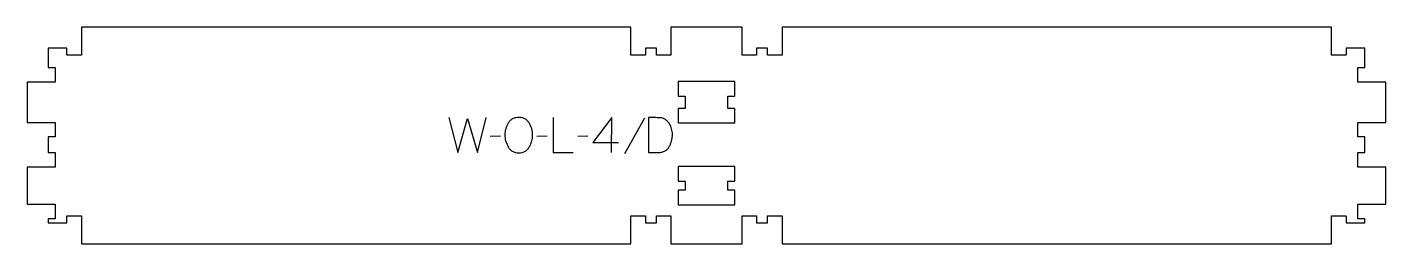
# Model space of a CAD drawing. Extents: x 0 to 1164, y 0 to 186.
import ezdxf

# ---------------------------------------------------------------- set-up
doc = ezdxf.new("R2010")
doc.units = 0
for name, color, linetype in [('1_ANYTOOL_1MMDEEP_LABELS_S', 2, 'CONTINUOUS'), ('3_ANYTOOL_CUTTHROUGH_INSID', 4, 'CONTINUOUS'), ('4_ANYTOOL_CUTTHROUGH_OUTSI', 5, 'CONTINUOUS')]:
    doc.layers.add(name, color=color, linetype=linetype)

msp = doc.modelspace()

# ---------------------------------------------------------------- linework, layer by layer
at = {"layer": '1_ANYTOOL_1MMDEEP_LABELS_S'}
for p, q in [((528.707142, 107.684204), (511.521428, 76.912776)), ((405.321428, 92.041347), (396.535713, 91.955633)), ((445.349999, 92.041347), (436.564285, 91.955633)), ((480.235713, 92.041347), (471.449999, 91.955633)), ((484.521428, 86.812776), (506.292856, 86.812776))]:
    msp.add_line(p, q, dxfattribs=at)
for points in [[(360.964285, 108.155633), (368.678571, 78.155633), (377.121428, 107.255633), (385.607142, 78.155633), (393.107142, 108.155633)], [(450.492856, 108.155633), (450.492856, 78.155633), (467.592856, 78.155633)], [(500.507142, 78.155633), (500.549999, 108.19849), (484.521428, 86.812776)]]:
    msp.add_lwpolyline(points, dxfattribs=at)
for points in [[(421.392856, 108.49849, -0.064784), (424.066812, 108.150569, -0.088904), (426.492856, 107.019919, -0.05419), (428.415421, 105.327789, -0.051179), (429.942856, 103.269919, -0.041653), (431.125056, 100.841146, -0.036749), (431.914285, 98.255633, -0.024892), (432.372064, 95.63637, -0.030823), (432.535713, 92.984204, -0.034269), (432.359194, 90.411708, -0.031918), (431.844642, 87.884204, -0.031725), (430.956455, 85.274808, -0.026303), (429.771428, 82.784204, -0.058719), (428.247647, 80.622457, -0.077745), (426.208928, 78.959204, -0.077243), (423.721939, 77.980367, -0.055252), (421.049999, 77.684204, -0.054051), (418.296074, 77.982784, -0.077615), (415.730356, 78.980633, -0.078558), (413.655283, 80.667706, -0.060481), (412.114285, 82.869919, -0.02629), (410.927624, 85.409138, -0.031299), (410.041071, 88.066347, -0.031469), (409.526032, 90.653163, -0.033416), (409.349999, 93.284204, -0.032847), (409.528677, 96.001153, -0.035049), (410.073213, 98.668133, -0.03503), (410.989187, 101.245172, -0.032231), (412.242856, 103.677062, -0.062518), (413.864745, 105.744156, -0.074052), (415.976785, 107.293133, -0.072322), (418.603638, 108.224024, -0.049083)], [(532.135713, 108.155633), (532.135713, 78.155633), (540.664285, 78.241347, 0.046402), (543.570659, 78.549523, 0.07465), (546.299999, 79.537776, 0.077785), (548.382985, 81.126799, 0.06915), (549.921428, 83.255633, 0.029998), (551.058954, 85.750949, 0.031416), (551.882142, 88.366347, 0.031395), (552.374786, 91.08367, 0.029153), (552.535713, 93.841347, 0.03275), (552.383233, 96.16677, 0.035889), (551.914285, 98.44849, 0.03592), (551.129426, 100.623858, 0.033706), (550.049999, 102.669919, 0.042675), (548.491516, 104.759671, 0.065683), (546.530356, 106.457419, 0.068103), (544.43263, 107.461327, 0.065471), (542.142856, 107.877062, 0.005437), (537.140735, 108.067116, 0.00471)]]:
    msp.add_lwpolyline(points, format="xyb", close=True, dxfattribs=at)
at = {"layer": '3_ANYTOOL_CUTTHROUGH_INSID'}
for points in [[(563.5, 116), (557.5, 116), (557.5, 103.5), (606, 103.5), (606, 116), (600, 116), (600, 126.5), (606, 126.5), (606, 139), (557.5, 139), (557.5, 126.5), (563.5, 126.5)], [(563.5, 46), (557.5, 46), (557.5, 33.5), (606, 33.5), (606, 46), (600, 46), (600, 53.589), (606, 53.589), (606, 66.089), (557.5, 66.089), (557.5, 53.589), (563.5, 53.589)]]:
    msp.add_lwpolyline(points, close=True, dxfattribs=at)
at = {"layer": '4_ANYTOOL_CUTTHROUGH_OUTSI'}
msp.add_lwpolyline([(1116.904432, 0), (1116.904432, 23.75, -0.414214), (1117.154432, 24), (1129.154432, 24, -0.414214), (1129.404432, 23.75), (1129.404432, 18), (1145.5, 18), (1145.5, 21.5), (1139.75, 21.5, -0.414214), (1139.5, 21.75), (1139.5, 33.75, -0.414214), (1139.75, 34), (1163.5, 34), (1163.5, 65.589), (1139.75, 65.589, -0.414214), (1139.5, 65.839), (1139.5, 77.839, -0.414214), (1139.75, 78.089), (1145.5, 78.089), (1145.5, 91.5), (1139.75, 91.5, -0.414214), (1139.5, 91.75), (1139.5, 103.75, -0.414214), (1139.75, 104), (1163.5, 104), (1163.5, 138.5), (1139.75, 138.5, -0.414214), (1139.5, 138.75), (1139.5, 150.75, -0.414214), (1139.75, 151), (1145.5, 151), (1145.5, 167.5), (1129.404432, 167.5), (1129.404432, 161.75, -0.414214), (1129.154432, 161.5), (1117.154432, 161.5, -0.414214), (1116.904432, 161.75), (1116.904432, 185.5), (646.595558, 185.5), (646.595558, 161.75, -0.414214), (646.345558, 161.5), (634.345558, 161.5, -0.414214), (634.095558, 161.75), (634.095558, 167.5), (624.654432, 167.5), (624.654432, 161.75, -0.414214), (624.404432, 161.5), (612.404432, 161.5, -0.414214), (612.154432, 161.75), (612.154432, 185.5), (551.345558, 185.5), (551.345558, 161.75, -0.414214), (551.095558, 161.5), (539.095558, 161.5, -0.414214), (538.845558, 161.75), (538.845558, 167.5), (529.404432, 167.5), (529.404432, 161.75, -0.414214), (529.154432, 161.5), (517.154432, 161.5, -0.414214), (516.904432, 161.75), (516.904432, 185.5), (46.595558, 185.5), (46.595558, 161.75, -0.414214), (46.345558, 161.5), (34.345558, 161.5, -0.414214), (34.095558, 161.75), (34.095558, 167.5), (18, 167.5), (18, 151), (23.75, 151, -0.414214), (24, 150.75), (24, 138.75, -0.414214), (23.75, 138.5), (0, 138.5), (0, 104), (23.75, 104, -0.414214), (24, 103.75), (24, 91.75, -0.414214), (23.75, 91.5), (18, 91.5), (18, 78.089), (23.75, 78.089, -0.414214), (24, 77.839), (24, 65.839, -0.414214), (23.75, 65.589), (0, 65.589), (0, 34), (23.75, 34, -0.414214), (24, 33.75), (24, 21.75, -0.414214), (23.75, 21.5), (18, 21.5), (18, 18), (34.095558, 18), (34.095558, 23.75, -0.414214), (34.345558, 24), (46.345558, 24, -0.414214), (46.595558, 23.75), (46.595558, 0), (516.904432, 0), (516.904432, 23.75, -0.414214), (517.154432, 24), (529.154432, 24, -0.414214), (529.404432, 23.75), (529.404432, 18), (538.845558, 18), (538.845558, 23.75, -0.414214), (539.095558, 24), (551.095558, 24, -0.414214), (551.345558, 23.75), (551.345558, 0), (612.154432, 0), (612.154432, 23.75, -0.414214), (612.404432, 24), (624.404432, 24, -0.414214), (624.654432, 23.75), (624.654432, 18), (634.095558, 18), (634.095558, 23.75, -0.414214), (634.345558, 24), (646.345558, 24, -0.414214), (646.595558, 23.75), (646.595558, 0)], format="xyb", close=True, dxfattribs=at)

doc.saveas('drawing.dxf')
